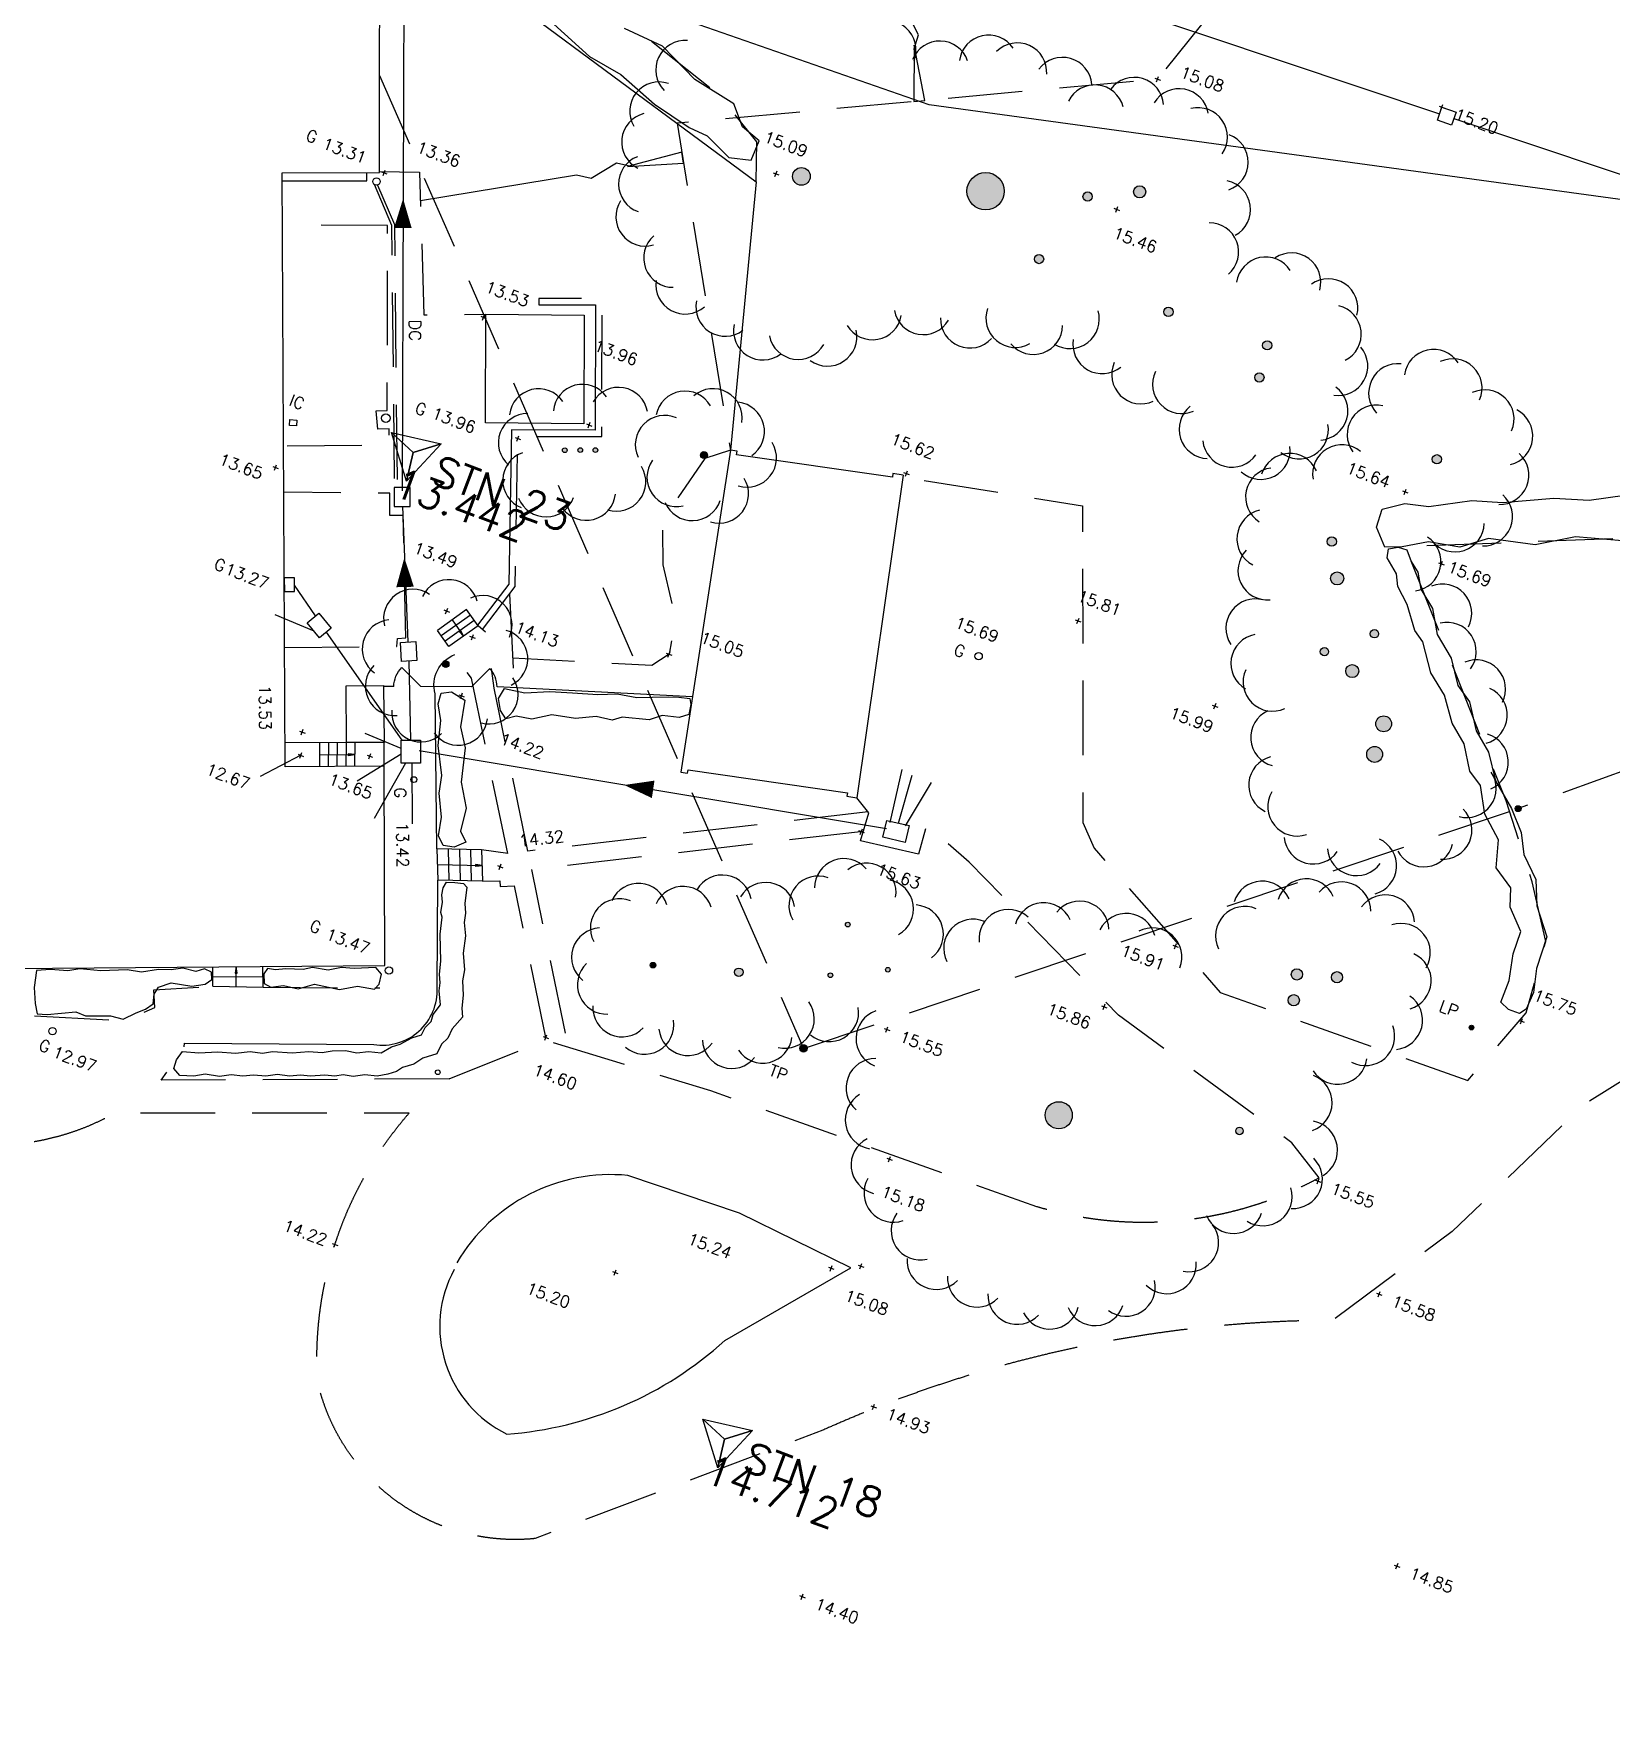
# Model space of a CAD drawing. Header units: millimetres. Extents: x 521005098 to 522149999836, y 174611071 to 175300000107.
# Drawn here: x 521450603 to 521504392, y 174895454 to 174953142 of the extents above; entities that cross this region are included whole.
import ezdxf

# ---------------------------------------------------------------- set-up
doc = ezdxf.new("R2010")
doc.units = ezdxf.units.MM
doc.header["$LTSCALE"] = 200
doc.linetypes.add('survey-A$0$DASHED', pattern=[19.05, 12.7, -6.35])
for name, color, linetype in [('0-35TEXT', 3, 'Continuous'), ('survey-A$0$BOUNDARY', 8, 'Continuous'), ('survey-A$0$BT', 8, 'Continuous'), ('survey-A$0$BUILDING', 8, 'Continuous'), ('survey-A$0$CONTROL', 8, 'Continuous'), ('survey-A$0$DETAIL', 8, 'Continuous'), ('survey-A$0$FOUL', 8, 'Continuous'), ('survey-A$0$LEVEL', 8, 'Continuous'), ('survey-A$0$SERVICE', 8, 'Continuous'), ('survey-A$0$STAIRS', 8, 'Continuous'), ('survey-A$0$STORM', 8, 'Continuous'), ('survey-A$0$TEXT_SERVICE', 8, 'Continuous'), ('survey-A$0$VEGETATION', 8, 'Continuous')]:
    doc.layers.add(name, color=color, linetype=linetype)
doc.styles.add('survey-A$0$ROMANS', font='Romans.shx')

# ---------------------------------------------------------------- blocks, each defined once
blk = doc.blocks.new('survey-A')
at = {"layer": 'survey-A$0$SERVICE', "linetype": 'Continuous'}
h = blk.add_hatch(color=256, dxfattribs=at)
edge = h.paths.add_edge_path()
edge.add_arc((521501218, 174926714), 100, -20.42304, 339.57696)
h = blk.add_hatch(color=256, dxfattribs=at)
edge = h.paths.add_edge_path()
edge.add_arc((521499629, 174919246), 80, -20.42304, 339.57696)
h = blk.add_hatch(color=256, dxfattribs=at)
edge = h.paths.add_edge_path()
edge.add_arc((521476848, 174918538), 125, -20.42304, 339.57696)
at = {"layer": 'survey-A$0$VEGETATION', "linetype": 'Continuous'}
h = blk.add_hatch(color=256, dxfattribs=at)
edge = h.paths.add_edge_path()
edge.add_arc((521476778, 174948280), 302, -20.42304, 339.57696)
edge = h.paths.add_edge_path()
edge.add_arc((521483060, 174947774), 637, -20.42304, 339.57696)
edge = h.paths.add_edge_path()
edge.add_arc((521486539, 174947591), 159, -20.42304, 339.57696)
edge = h.paths.add_edge_path()
edge.add_arc((521488314, 174947751), 207, -20.42304, 339.57696)
edge = h.paths.add_edge_path()
edge.add_arc((521484881, 174945461), 159, -20.42304, 339.57696)
edge = h.paths.add_edge_path()
edge.add_arc((521489293, 174943657), 159, -20.42304, 339.57696)
edge = h.paths.add_edge_path(flags=16)
edge.add_arc((521492663, 174942517), 159, -20.42304, 339.57696)
edge = h.paths.add_edge_path()
edge.add_arc((521492395, 174941423), 159, -20.42304, 339.57696)
h.paths.add_polyline_path([(521491979, 174942078), (521496352, 174940450), (521497050, 174942324), (521492677, 174943952)], flags=9)
h = blk.add_hatch(color=256, dxfattribs=at)
edge = h.paths.add_edge_path()
edge.add_arc((521468709, 174938940), 79.6, -20.42304, 339.57696)
edge = h.paths.add_edge_path()
edge.add_arc((521469237, 174938944), 79.6, -20.42304, 339.57696)
edge = h.paths.add_edge_path()
edge.add_arc((521469753, 174938943), 79.6, -20.42304, 339.57696)
h = blk.add_hatch(color=256, dxfattribs=at)
edge = h.paths.add_edge_path()
edge.add_arc((521473454, 174938775), 120, -20.42304, 339.57696)
h = blk.add_hatch(color=256, dxfattribs=at)
edge = h.paths.add_edge_path()
edge.add_arc((521494863, 174935823), 159, -20.42304, 339.57696)
edge = h.paths.add_edge_path()
edge.add_arc((521495049, 174934566), 223, -20.42304, 339.57696)
edge = h.paths.add_edge_path()
edge.add_arc((521498451, 174938630), 159, -20.42304, 339.57696)
edge = h.paths.add_edge_path()
edge.add_arc((521494613, 174932068), 143, -20.42304, 339.57696)
edge = h.paths.add_edge_path()
edge.add_arc((521496317, 174932678), 143, -20.42304, 339.57696)
edge = h.paths.add_edge_path()
edge.add_arc((521495563, 174931407), 223, -20.42304, 339.57696)
edge = h.paths.add_edge_path()
edge.add_arc((521496634, 174929607), 271, -20.42304, 339.57696)
edge = h.paths.add_edge_path()
edge.add_arc((521496326, 174928565), 271, -20.42304, 339.57696)
h = blk.add_hatch(color=256, dxfattribs=at)
edge = h.paths.add_edge_path()
edge.add_arc((521464648, 174931641), 111, -20.42304, 339.57696)
h = blk.add_hatch(color=256, dxfattribs=at)
edge = h.paths.add_edge_path()
edge.add_arc((521474645, 174921133), 143, -20.42304, 339.57696)
edge = h.paths.add_edge_path()
edge.add_arc((521477767, 174921030), 79.6, -20.42304, 339.57696)
edge = h.paths.add_edge_path()
edge.add_arc((521478359, 174922759), 79.6, -20.42304, 339.57696)
edge = h.paths.add_edge_path()
edge.add_arc((521479725, 174921220), 79.6, -20.42304, 339.57696)
h = blk.add_hatch(color=256, dxfattribs=at)
edge = h.paths.add_edge_path()
edge.add_arc((521471718, 174921376), 95.5, -20.42304, 339.57696)
h = blk.add_hatch(color=256, dxfattribs=at)
edge = h.paths.add_edge_path()
edge.add_arc((521493673, 174921060), 191, -20.42304, 339.57696)
edge = h.paths.add_edge_path()
edge.add_arc((521495043, 174920965), 191, -20.42304, 339.57696)
edge = h.paths.add_edge_path()
edge.add_arc((521493568, 174920179), 191, -20.42304, 339.57696)
h = blk.add_hatch(color=256, dxfattribs=at)
edge = h.paths.add_edge_path()
edge.add_arc((521485555, 174916258), 462, -20.42304, 339.57696)
edge = h.paths.add_edge_path()
edge.add_arc((521491717, 174915721), 127, -20.42304, 339.57696)
at = {"layer": 'survey-A$0$BOUNDARY', "linetype": 'Continuous', "flags": 128}
for points in [[(521462443, 174957560), (521475234, 174948097), (521474359, 174938939)], [(521462880, 174930878), (521462530, 174930878)], [(521465530, 174930874), (521463800, 174930876)], [(521473062, 174930526), (521466400, 174930872)]]:
    blk.add_lwpolyline(points, dxfattribs=at)
for points in [[(521462880, 174930878, -0.198912), (521463151, 174931528), (521463800, 174930876)], [(521466400, 174930872, 0.198912), (521466147, 174931488), (521465530, 174930874)]]:
    blk.add_lwpolyline(points, format="xyb", dxfattribs=at)
at = {"layer": 'survey-A$0$BT', "linetype": 'Continuous', "flags": 128}
blk.add_lwpolyline([(521569564, 174944062), (521561446, 174947085), (521559615, 174942167), (521544534, 174942039), (521481137, 174950724), (521462309, 174957283)], dxfattribs=at)
at = {"layer": 'survey-A$0$BUILDING', "linetype": 'Continuous'}
blk.add_line((521480248, 174938091), (521478663, 174927085), dxfattribs=at)
at = {"layer": 'survey-A$0$BUILDING', "linetype": 'Continuous', "flags": 128}
for points in [[(521462390, 174948417), (521462407, 174958267), (521454999, 174958205), (521455011, 174955165), (521441081, 174955045), (521441120, 174948250), (521441672, 174948249), (521441832, 174927969), (521441250, 174927978), (521441313, 174921193), (521462575, 174921362), (521462547, 174928158), (521459179, 174928140), (521459069, 174948399), (521462390, 174948417)], [(521480248, 174938091), (521479901, 174938140), (521479884, 174938022), (521474569, 174938787), (521474586, 174938906), (521474359, 174938939), (521472666, 174927956), (521472894, 174927923), (521472911, 174928042), (521478345, 174927259), (521478328, 174927141), (521478663, 174927085)]]:
    blk.add_lwpolyline(points, dxfattribs=at)
at = {"layer": 'survey-A$0$CONTROL', "linetype": 'Continuous'}
for p, q in [((521462800, 174939541), (521464489, 174939156)), ((521462800, 174939541), (521463533, 174938861)), ((521463311, 174937886), (521462800, 174939541)), ((521463533, 174938861), (521462800, 174939541)), ((521464489, 174939156), (521463311, 174937886)), ((521463533, 174938861), (521463311, 174937886)), ((521463311, 174937886), (521463533, 174938861)), ((521464489, 174939156), (521463533, 174938861)), ((521463533, 174938861), (521464489, 174939156)), ((521473418, 174905889), (521475106, 174905504)), ((521473418, 174905889), (521474151, 174905209)), ((521473929, 174904234), (521473418, 174905889)), ((521474151, 174905209), (521473418, 174905889)), ((521475106, 174905504), (521473929, 174904234)), ((521474151, 174905209), (521473929, 174904234)), ((521473929, 174904234), (521474151, 174905209)), ((521475106, 174905504), (521474151, 174905209)), ((521474151, 174905209), (521475106, 174905504))]:
    blk.add_line(p, q, dxfattribs=at)
at = {"layer": 'survey-A$0$DETAIL', "linetype": 'survey-A$0$DASHED'}
for p, q in [((521466829, 174934044), (521466987, 174930841)), ((521479054, 174926603), (521467452, 174925266)), ((521478892, 174925940), (521467582, 174924636)), ((521466764, 174925186), (521465874, 174925306)), ((521458419, 174920625), (521462406, 174920598))]:
    blk.add_line(p, q, dxfattribs=at)
at = {"layer": 'survey-A$0$DETAIL', "linetype": 'Continuous'}
for p, q in [((521465755, 174932947), (521465361, 174933502)), ((521464759, 174932243), (521464367, 174932795)), ((521461264, 174928965), (521459175, 174928954)), ((521462547, 174928158), (521462544, 174928975)), ((521465874, 174925306), (521464351, 174925345)), ((521465898, 174924238), (521464375, 174924277)), ((521465898, 174924238), (521466497, 174924256)), ((521466497, 174924256), (521466511, 174924056)), ((521466511, 174924056), (521466993, 174924079))]:
    blk.add_line(p, q, dxfattribs=at)
at = {"layer": 'survey-A$0$DETAIL', "linetype": 'survey-A$0$DASHED', "flags": 128}
for points in [[(521526425, 175045974), (521518060, 175021554), (521510181, 175000649), (521502343, 174979727), (521495117, 174959311), (521488924, 174951594), (521472539, 174950091), (521474359, 174938939)], [(521475234, 174948097), (521475256, 174949458), (521473950, 174951071), (521464524, 174958551), (521463099, 174958707), (521462050, 174958958), (521457698, 174958903)], [(521480966, 174937911), (521486366, 174937041), (521486380, 174926245), (521486759, 174925363), (521491061, 174920443), (521499507, 174917442), (521501498, 174919755), (521502161, 174922179), (521501703, 174924218), (521500812, 174926981), (521497376, 174935658), (521518280, 174936470), (521523978, 174936798), (521537068, 174937280), (521554246, 174937183), (521555257, 174937088), (521557739, 174937750), (521559641, 174940192), (521558773, 174942358), (521561576, 174949904)], [(521462390, 174948442), (521463757, 174948420), (521463900, 174943553), (521466018, 174943575)], [(521459245, 174939086), (521462718, 174939118), (521462715, 174939664), (521462335, 174939662), (521462274, 174940279), (521462654, 174940297), (521462668, 174946605), (521459139, 174946613)], [(521465903, 174932826), (521467019, 174934295), (521467105, 174939414), (521469970, 174939405), (521469983, 174944114), (521467820, 174944120)], [(521474359, 174938939), (521473487, 174938659), (521472035, 174936538), (521472056, 174935031), (521472361, 174933687), (521472384, 174932605), (521472263, 174931980), (521471679, 174931599), (521466937, 174931845)], [(521459157, 174932207), (521462976, 174932244), (521463002, 174932518), (521463283, 174932537), (521463200, 174936712), (521462743, 174936714), (521462739, 174937471), (521459128, 174937505)], [(521467452, 174925266), (521466303, 174930821), (521466033, 174932720), (521465755, 174932947)], [(521466764, 174925186), (521465528, 174931161), (521464759, 174932243)], [(521468738, 174919051), (521467582, 174924636)], [(521468062, 174918911), (521466993, 174924079)], [(521450626, 174919650), (521453695, 174919483), (521454734, 174919936), (521454696, 174920536), (521456709, 174920660)], [(521464763, 174917498), (521454940, 174917454), (521455733, 174918592)]]:
    blk.add_lwpolyline(points, dxfattribs=at)
at = {"layer": 'survey-A$0$DETAIL', "flags": 128}
for points in [[(521480626, 174952596), (521480623, 174952627), (521480770, 174953112), (521480304, 174954013), (521480451, 174954498), (521479693, 174962752)], [(521470998, 174948624), (521470968, 174948619), (521470474, 174948732), (521469608, 174948203), (521469114, 174948316), (521463786, 174947446)]]:
    blk.add_lwpolyline(points, dxfattribs=at)
for points in [[(521480627, 174952750), (521480612, 174950831), (521480992, 174950866)], [(521470845, 174948614), (521472760, 174948734), (521472699, 174949111)]]:
    blk.add_lwpolyline(points, close=True, dxfattribs=at)
at = {"layer": 'survey-A$0$DETAIL', "linetype": 'Continuous', "flags": 128}
for points in [[(521459071, 174948132), (521461962, 174948129), (521461961, 174948415)], [(521467820, 174944120), (521467819, 174943900), (521469762, 174943895), (521469750, 174939625), (521466889, 174939635), (521466801, 174934370), (521465738, 174932972)], [(521481007, 174926029), (521480771, 174925164), (521478798, 174925621), (521479079, 174926572), (521478663, 174927085)]]:
    blk.add_lwpolyline(points, dxfattribs=at)
for points in [[(521466008, 174939874), (521466018, 174943575), (521469365, 174943546), (521469355, 174939844)], [(521461264, 174928965), (521461250, 174930905), (521462530, 174930915), (521462544, 174928975)]]:
    blk.add_lwpolyline(points, close=True, dxfattribs=at)
for points in [[(521464351, 174925345), (521464292, 174930635, -0.390458), (521464957, 174931968)], [(521455733, 174918592), (521455737, 174918713), (521462199, 174918672, 0.476211), (521464355, 174920605), (521464375, 174924277)], [(521464937, 174910992, 0.425972), (521466732, 174905382, 0.168151), (521474166, 174908575), (521478458, 174911051), (521474662, 174912918), (521470859, 174914204, 0.290664), (521465024, 174911226)]]:
    blk.add_lwpolyline(points, format="xyb", dxfattribs=at)
at = {"layer": 'survey-A$0$DETAIL', "linetype": 'survey-A$0$DASHED', "flags": 128}
for points in [[(521548310, 174929561), (521539204, 174930463), (521531847, 174930833), (521526609, 174929509, 0.291607), (521522977, 174926237), (521522117, 174919620), (521521058, 174918277), (521515641, 174916731), (521508684, 174916596), (521507845, 174919355), (521503479, 174916629), (521498969, 174912292), (521494892, 174909260, 0.105156), (521477511, 174905516), (521467698, 174901819, -0.379026), (521460276, 174907190, -0.196114), (521463405, 174916335, -0.196114)], [(521464763, 174917498), (521468064, 174918816), (521473677, 174917097), (521484800, 174913148, 0.199665), (521494430, 174914124), (521493506, 174915320), (521487586, 174919674), (521482495, 174924894), (521481110, 174926090), (521481007, 174926029)], [(521380766, 174879144), (521387334, 174897094), (521390386, 174905477), (521392410, 174911187, -0.178501), (521394051, 174912723, -0.118015), (521397225, 174912355, 0.092724), (521417508, 174916768, -0.18539), (521428659, 174919520), (521442420, 174918512, 0.368926), (521453377, 174916339), (521463405, 174916335)]]:
    blk.add_lwpolyline(points, format="xyb", dxfattribs=at)
at = {"layer": 'survey-A$0$FOUL', "linetype": 'Continuous', "flags": 128}
for points in [[(521469131, 174960274), (521498538, 174950408)], [(521463228, 174957935), (521463163, 174937554)], [(521499025, 174950253), (521528363, 174940430)], [(521463170, 174937018), (521463351, 174932399)], [(521460207, 174933293), (521459496, 174934332)], [(521460157, 174932768), (521458836, 174933321)], [(521463166, 174929054), (521460579, 174932731)], [(521463392, 174931750), (521463443, 174929052)], [(521463130, 174928770), (521461896, 174929281)], [(521463129, 174928577), (521461627, 174927648)], [(521463281, 174928263), (521462210, 174926376)], [(521463495, 174928262), (521463501, 174926197)]]:
    blk.add_lwpolyline(points, dxfattribs=at)
at = {"layer": 'survey-A$0$FOUL', "flags": 128}
for points in [[(521463195, 174947521, 0, 600, 0), (521463187, 174946521, 600, 600, 0)], [(521463238, 174935274, 0, 600, 0), (521463263, 174934275, 600, 600, 0)]]:
    blk.add_lwpolyline(points, format="xyseb", dxfattribs=at)
at = {"layer": 'survey-A$0$LEVEL', "flags": 128}
for points in [[(521488830, 174951629), (521489018, 174951559)], [(521488889, 174951500), (521488959, 174951687)], [(521498527, 174950678), (521498714, 174950608)], [(521498586, 174950549), (521498655, 174950737)], [(521462512, 174948308), (521462582, 174948495)], [(521475876, 174948277), (521475946, 174948464)], [(521462453, 174948437), (521462641, 174948367)], [(521475818, 174948405), (521476005, 174948335)], [(521487436, 174947191), (521487624, 174947121)], [(521487495, 174947062), (521487565, 174947250)], [(521465845, 174943507), (521466032, 174943437)], [(521465903, 174943379), (521465973, 174943566)], [(521469447, 174939835), (521469634, 174939765)], [(521469506, 174939706), (521469575, 174939894)], [(521467016, 174939375), (521467203, 174939305)], [(521467075, 174939246), (521467145, 174939433)], [(521458753, 174938387), (521458940, 174938317)], [(521458812, 174938258), (521458881, 174938446)], [(521480264, 174938182), (521480452, 174938112)], [(521480323, 174938053), (521480393, 174938240)], [(521497272, 174937552), (521497460, 174937482)], [(521497331, 174937424), (521497401, 174937611)], [(521498509, 174935102), (521498696, 174935033)], [(521498567, 174934974), (521498637, 174935161)], [(521464587, 174933490), (521464774, 174933420)], [(521464645, 174933361), (521464715, 174933548)], [(521486117, 174933157), (521486304, 174933087)], [(521486176, 174933028), (521486245, 174933215)], [(521465464, 174932600), (521465652, 174932530)], [(521465523, 174932471), (521465593, 174932659)], [(521472169, 174932015), (521472356, 174931945)], [(521472228, 174931886), (521472298, 174932074)], [(521465093, 174930601), (521465281, 174930532)], [(521465152, 174930473), (521465222, 174930660)], [(521490788, 174930249), (521490976, 174930180)], [(521490847, 174930121), (521490917, 174930308)], [(521459663, 174929362), (521459851, 174929292)], [(521459722, 174929233), (521459792, 174929421)], [(521459612, 174928568), (521459799, 174928498)], [(521459671, 174928439), (521459740, 174928627)], [(521461965, 174928536), (521462152, 174928467)], [(521462024, 174928408), (521462094, 174928595)], [(521478727, 174925967), (521478915, 174925897)], [(521478786, 174925838), (521478856, 174926025)], [(521466470, 174924643), (521466540, 174924830)], [(521466411, 174924771), (521466599, 174924701)], [(521489442, 174922062), (521489629, 174921992)], [(521489501, 174921933), (521489570, 174922120)], [(521487006, 174919994), (521487194, 174919924)], [(521487065, 174919866), (521487135, 174920053)], [(521479600, 174919214), (521479788, 174919145)], [(521479659, 174919086), (521479729, 174919273)], [(521501242, 174919504), (521501429, 174919434)], [(521501300, 174919375), (521501370, 174919562)], [(521467969, 174918946), (521468156, 174918876)], [(521468027, 174918818), (521468097, 174919005)], [(521479690, 174914796), (521479877, 174914726)], [(521479748, 174914667), (521479818, 174914855)], [(521494308, 174914041), (521494496, 174913971)], [(521494367, 174913913), (521494437, 174914100)], [(521460777, 174911884), (521460965, 174911814)], [(521460836, 174911756), (521460906, 174911943)], [(521470393, 174910798), (521470463, 174910986)], [(521477698, 174911072), (521477885, 174911002)], [(521477757, 174910943), (521477827, 174911131)], [(521478715, 174911144), (521478902, 174911074)], [(521478773, 174911015), (521478843, 174911202)], [(521470335, 174910927), (521470522, 174910857)], [(521496385, 174910190), (521496572, 174910120)], [(521496443, 174910062), (521496513, 174910249)], [(521479148, 174906348), (521479335, 174906278)], [(521479206, 174906219), (521479276, 174906406)], [(521496995, 174900915), (521497182, 174900845)], [(521497053, 174900786), (521497123, 174900974)], [(521476714, 174899872), (521476901, 174899802)], [(521476772, 174899743), (521476842, 174899931)]]:
    blk.add_lwpolyline(points, dxfattribs=at)
at = {"layer": 'survey-A$0$LEVEL', "linetype": 'Continuous', "flags": 128}
blk.add_lwpolyline([(521459705, 174928533), (521458322, 174927813)], dxfattribs=at)
at = {"layer": 'survey-A$0$SERVICE', "linetype": 'survey-A$0$DASHED'}
for p, q in [((521462396, 174951717), (521476848, 174918538)), ((521533835, 174938368), (521501218, 174926714)), ((521476848, 174918538), (521501218, 174926714))]:
    blk.add_line(p, q, dxfattribs=at)
at = {"layer": 'survey-A$0$SERVICE', "linetype": 'Continuous', "flags": 128}
for points in [[(521498620, 174950643), (521499102, 174950475), (521498948, 174950031), (521498466, 174950199)], [(521459330, 174939982), (521459570, 174939966), (521459556, 174939767), (521459317, 174939783)], [(521463432, 174937669), (521462892, 174937666), (521462896, 174937016), (521463436, 174937019)], [(521459497, 174934122), (521459494, 174934592), (521459144, 174934590), (521459147, 174934120)], [(521460346, 174932538), (521459919, 174933055), (521460320, 174933386), (521460747, 174932870)], [(521463632, 174932413), (521463665, 174931764), (521463145, 174931738), (521463112, 174932387)], [(521463128, 174928264), (521463132, 174929054), (521463792, 174929050), (521463788, 174928260)], [(521480318, 174925565), (521479557, 174925738), (521479688, 174926313), (521480448, 174926140)]]:
    blk.add_lwpolyline(points, close=True, dxfattribs=at)
at = {"layer": 'survey-A$0$SERVICE', "linetype": 'survey-A$0$DASHED', "flags": 128}
for points in [[(521462207, 174948012), (521462804, 174946618), (521462892, 174937666)], [(521462319, 174947984), (521462904, 174946640), (521462992, 174937667)]]:
    blk.add_lwpolyline(points, dxfattribs=at)
at = {"layer": 'survey-A$0$SERVICE', "linetype": 'Continuous'}
for centre, radius in [((521462290, 174948106), 125), ((521462605, 174940033), 150), ((521482822, 174931915), 125), ((521463563, 174927705), 100), ((521501218, 174926714), 100), ((521462713, 174921192), 125), ((521451238, 174919126), 125), ((521499629, 174919246), 80), ((521476848, 174918538), 125), ((521464379, 174917723), 80)]:
    blk.add_circle(centre, radius, dxfattribs=at)
at = {"layer": 'survey-A$0$STAIRS', "linetype": 'Continuous'}
for p, q in [((521465361, 174933502), (521464367, 174932795)), ((521465492, 174933318), (521464497, 174932611)), ((521465623, 174933134), (521464628, 174932427)), ((521465753, 174932950), (521464759, 174932243)), ((521460349, 174928961), (521460341, 174928146)), ((521460649, 174928963), (521460641, 174928148)), ((521460949, 174928964), (521460941, 174928149)), ((521461249, 174928966), (521461241, 174928151)), ((521461549, 174928968), (521461541, 174928152)), ((521464351, 174925345), (521464375, 174924277)), ((521464732, 174925335), (521464756, 174924268)), ((521465113, 174925325), (521465136, 174924258)), ((521465493, 174925316), (521465517, 174924248)), ((521465874, 174925306), (521465898, 174924238)), ((521456709, 174920660), (521456704, 174921315)), ((521456706, 174920988), (521458416, 174920977)), ((521458419, 174920625), (521458413, 174921329))]:
    blk.add_line(p, q, dxfattribs=at)
at = {"layer": 'survey-A$0$STAIRS', "linetype": 'survey-A$0$DASHED'}
blk.add_line((521456709, 174920660), (521458419, 174920625), dxfattribs=at)
at = {"layer": 'survey-A$0$STAIRS', "flags": 128}
for points in [[(521464864, 174933149), (521465256, 174932596)], [(521465112, 174932764), (521465110, 174932752)], [(521465124, 174932772), (521465119, 174932743)], [(521465135, 174932780), (521465127, 174932734)], [(521465147, 174932789), (521465136, 174932725)], [(521465157, 174932787), (521465145, 174932716)], [(521465164, 174932772), (521465153, 174932706)], [(521465172, 174932758), (521465162, 174932697)], [(521465180, 174932743), (521465170, 174932688)], [(521465187, 174932728), (521465179, 174932679)], [(521465195, 174932714), (521465187, 174932670)], [(521465203, 174932699), (521465196, 174932661)], [(521465210, 174932684), (521465205, 174932651)], [(521465218, 174932670), (521465213, 174932642)], [(521465226, 174932655), (521465222, 174932633)], [(521465233, 174932640), (521465230, 174932624)], [(521465241, 174932626), (521465239, 174932615)], [(521460345, 174928550), (521461545, 174928560)], [(521461325, 174928580), (521461371, 174928535)], [(521461325, 174928566), (521461359, 174928533)], [(521461325, 174928552), (521461346, 174928531)], [(521461325, 174928538), (521461334, 174928529)], [(521461332, 174928587), (521461384, 174928536)], [(521461348, 174928585), (521461396, 174928538)], [(521461365, 174928583), (521461408, 174928540)], [(521461381, 174928581), (521461421, 174928542)], [(521461398, 174928579), (521461433, 174928544)], [(521461414, 174928577), (521461446, 174928546)], [(521461430, 174928575), (521461458, 174928547)], [(521461447, 174928573), (521461471, 174928549)], [(521461463, 174928570), (521461483, 174928551)], [(521461480, 174928568), (521461495, 174928553)], [(521461496, 174928566), (521461508, 174928555)], [(521461512, 174928564), (521461520, 174928556)], [(521464363, 174924811), (521465886, 174924772)], [(521465665, 174924757), (521465674, 174924749)], [(521465666, 174924786), (521465699, 174924751)], [(521465666, 174924771), (521465686, 174924750)], [(521465667, 174924800), (521465711, 174924753)], [(521465674, 174924807), (521465724, 174924754)], [(521465690, 174924804), (521465736, 174924755)], [(521465706, 174924801), (521465749, 174924757)], [(521465723, 174924799), (521465761, 174924758)], [(521465739, 174924796), (521465774, 174924760)], [(521465755, 174924793), (521465786, 174924761)], [(521465772, 174924791), (521465799, 174924762)], [(521465788, 174924788), (521465811, 174924764)], [(521465804, 174924785), (521465824, 174924765)], [(521465821, 174924783), (521465836, 174924766)], [(521465837, 174924780), (521465849, 174924768)], [(521465853, 174924777), (521465861, 174924769)], [(521457474, 174921108), (521457525, 174921160)], [(521457477, 174921125), (521457523, 174921172)], [(521457479, 174921141), (521457522, 174921185)], [(521457481, 174921157), (521457520, 174921197)], [(521457482, 174921101), (521457527, 174921147)], [(521457483, 174921174), (521457518, 174921210)], [(521457485, 174921190), (521457516, 174921222)], [(521457487, 174921207), (521457514, 174921234)], [(521457489, 174921223), (521457513, 174921247)], [(521457491, 174921239), (521457511, 174921259)], [(521457493, 174921256), (521457509, 174921272)], [(521457495, 174921272), (521457507, 174921284)], [(521457496, 174921101), (521457529, 174921135)], [(521457498, 174921289), (521457505, 174921297)], [(521457508, 174920644), (521457502, 174921321)], [(521457510, 174921101), (521457531, 174921123)], [(521457524, 174921102), (521457532, 174921110)]]:
    blk.add_lwpolyline(points, dxfattribs=at)
for points in [[(521465256, 174932596), (521465153, 174932793), (521465104, 174932758)], [(521461545, 174928560), (521461325, 174928588), (521461325, 174928528)], [(521465886, 174924772), (521465667, 174924808), (521465665, 174924748)], [(521457502, 174921321), (521457474, 174921101), (521457534, 174921102)]]:
    blk.add_lwpolyline(points, close=True, dxfattribs=at)
at = {"layer": 'survey-A$0$STORM', "linetype": 'Continuous', "flags": 128}
for points in [[(521479685, 174926027), (521463739, 174928687)], [(521479804, 174926247), (521480213, 174928054)], [(521480094, 174926214), (521480553, 174927852)], [(521480326, 174926128), (521481215, 174927605)]]:
    blk.add_lwpolyline(points, dxfattribs=at)
at = {"layer": 'survey-A$0$STORM', "flags": 128}
blk.add_lwpolyline([(521470734, 174927520, 0, 600, 0), (521471723, 174927373, 600, 600, 0)], format="xyseb", dxfattribs=at)
at = {"layer": 'survey-A$0$VEGETATION', "linetype": 'Continuous', "flags": 128}
for points in [[(521474307, 174948929), (521475070, 174948838), (521475336, 174949488), (521474765, 174949966), (521474477, 174950749), (521473145, 174951583), (521472045, 174952717), (521470748, 174953320)], [(521468340, 174953469), (521469548, 174952367), (521470623, 174951750), (521471770, 174950743), (521472945, 174949943), (521473566, 174949664), (521474307, 174948929)], [(521504779, 174935853), (521503179, 174935991), (521501801, 174935709), (521500209, 174935923), (521499226, 174935633), (521498158, 174935812), (521497262, 174935649), (521496677, 174935628), (521496394, 174936310), (521496587, 174936934), (521497354, 174937126), (521498171, 174937021), (521499641, 174937229), (521500688, 174937157), (521502434, 174937302), (521503641, 174937231), (521504862, 174937412)], [(521496751, 174935269), (521496802, 174935576), (521497129, 174935634), (521497422, 174935545), (521497568, 174935144), (521497802, 174934784), (521497900, 174934200), (521498295, 174933537), (521498462, 174932655), (521498939, 174931846), (521499160, 174930912), (521499565, 174930361), (521499789, 174929366), (521500204, 174928643), (521500451, 174927668), (521500993, 174926719), (521501324, 174925905), (521501410, 174925148), (521501821, 174924300), (521501856, 174923404), (521502197, 174922341), (521501847, 174921261), (521501742, 174920440), (521501488, 174919871), (521501265, 174919723), (521500895, 174919861), (521500632, 174920116), (521500917, 174920852), (521501054, 174921758), (521501307, 174922525), (521500952, 174923351), (521500965, 174924009), (521500474, 174924697), (521500545, 174925649), (521500082, 174926526), (521499941, 174927504), (521499573, 174927995), (521499384, 174928928), (521498971, 174929628), (521498705, 174930580), (521498244, 174931351), (521497975, 174932408), (521497692, 174932794), (521497433, 174933680), (521497114, 174934293), (521497076, 174934728), (521496751, 174935269)], [(521464390, 174930285), (521464499, 174930656), (521464846, 174930704), (521465295, 174930419), (521465155, 174929505), (521465312, 174928787), (521465170, 174927614), (521465349, 174926734), (521465151, 174925948), (521465340, 174925571), (521464936, 174925404), (521464557, 174925462), (521464408, 174925789), (521464503, 174926425), (521464430, 174927242), (521464514, 174927847), (521464388, 174928871), (521464480, 174929721), (521464390, 174930285)], [(521471686, 174930522), (521472243, 174930530), (521472597, 174930521), (521472971, 174930466), (521473008, 174930264), (521472938, 174929924), (521472609, 174929822), (521472032, 174929886), (521471584, 174929743), (521470668, 174929831), (521470322, 174929734), (521469777, 174929862), (521469073, 174929786), (521468264, 174929909), (521467582, 174929769), (521467056, 174929870), (521466702, 174929777), (521466517, 174930062), (521466445, 174930474), (521466657, 174930817), (521467343, 174930665), (521468197, 174930713), (521468967, 174930661), (521469839, 174930609), (521470495, 174930628), (521471161, 174930501), (521471686, 174930522)], [(521464517, 174923780), (521464556, 174924019), (521464672, 174924202), (521464959, 174924201), (521465259, 174924160), (521465366, 174924038), (521465297, 174923481), (521465323, 174923154), (521465280, 174922835), (521465322, 174922375), (521465244, 174921786), (521465286, 174921212), (521465224, 174920836), (521465245, 174920348), (521465197, 174919911), (521465221, 174919597), (521464866, 174919206), (521464724, 174918885), (521464508, 174918678), (521464347, 174918350), (521463871, 174918200), (521463564, 174917994), (521463175, 174917889), (521462967, 174917744), (521462677, 174917661), (521462308, 174917586), (521461888, 174917637), (521461498, 174917576), (521461150, 174917638), (521460872, 174917595), (521460529, 174917621), (521460037, 174917589), (521459697, 174917625), (521459316, 174917587), (521458907, 174917643), (521458511, 174917593), (521458098, 174917628), (521457731, 174917591), (521457335, 174917632), (521456934, 174917584), (521456448, 174917654), (521456055, 174917585), (521455586, 174917618), (521455382, 174917853), (521455472, 174918143), (521455678, 174918428), (521456227, 174918382), (521456878, 174918416), (521457478, 174918373), (521457981, 174918427), (521458401, 174918379), (521458744, 174918430), (521459416, 174918385), (521459978, 174918426), (521460440, 174918395), (521460778, 174918449), (521461233, 174918469), (521461617, 174918388), (521462016, 174918430), (521462448, 174918390), (521462799, 174918589), (521463096, 174918680), (521463488, 174918896), (521463822, 174919001), (521463946, 174919249), (521464156, 174919455), (521464224, 174919695), (521464469, 174920027), (521464421, 174920498), (521464464, 174920772), (521464438, 174921066), (521464484, 174921511), (521464457, 174922438), (521464528, 174923015), (521464485, 174923172), (521464543, 174923524), (521464517, 174923780)], [(521450697, 174921193), (521450618, 174920612), (521450651, 174920064), (521450720, 174919715), (521451059, 174919688), (521452031, 174919787), (521452366, 174919650), (521453212, 174919646), (521453644, 174919535), (521454098, 174919752), (521454406, 174919874), (521454674, 174920061), (521454708, 174920385), (521454849, 174920631), (521455290, 174920778), (521455992, 174920654), (521456441, 174920723), (521456676, 174920885), (521456659, 174921140), (521456426, 174921252), (521456131, 174921162), (521455688, 174921277), (521455290, 174921214), (521454859, 174921225), (521454279, 174921142), (521453783, 174921214), (521452888, 174921187), (521452177, 174921252), (521451765, 174921181), (521451172, 174921228), (521450697, 174921193)], [(521458569, 174921267), (521458448, 174921075), (521458463, 174920746), (521458680, 174920628), (521459111, 174920679), (521459617, 174920566), (521460176, 174920731), (521461031, 174920550), (521461644, 174920657), (521462217, 174920556), (521462382, 174920731), (521462456, 174921065), (521462269, 174921297), (521461532, 174921260), (521461098, 174921297), (521460640, 174921206), (521460100, 174921295), (521459787, 174921224), (521459201, 174921256), (521458848, 174921213), (521458569, 174921267)]]:
    blk.add_lwpolyline(points, dxfattribs=at)
at = {"layer": 'survey-A$0$VEGETATION', "linetype": 'Continuous'}
for centre, radius in [((521476778, 174948280), 302), ((521483060, 174947774), 637), ((521488314, 174947751), 207), ((521486539, 174947591), 159), ((521484881, 174945461), 159), ((521489293, 174943657), 159), ((521492663, 174942517), 159), ((521492395, 174941423), 159), ((521468709, 174938940), 79.6), ((521469237, 174938944), 79.6), ((521469753, 174938943), 79.6), ((521473454, 174938775), 120), ((521498451, 174938630), 159), ((521494863, 174935823), 159), ((521495049, 174934566), 223), ((521496317, 174932678), 143), ((521464648, 174931641), 111), ((521494613, 174932068), 143), ((521495563, 174931407), 223), ((521496634, 174929607), 271), ((521496326, 174928565), 271), ((521478359, 174922759), 79.6), ((521471718, 174921376), 95.5), ((521474645, 174921133), 143), ((521477767, 174921030), 79.6), ((521479725, 174921220), 79.6), ((521493673, 174921060), 191), ((521495043, 174920965), 191), ((521493568, 174920179), 191), ((521485555, 174916258), 462), ((521491717, 174915721), 127)]:
    blk.add_circle(centre, radius, dxfattribs=at)
for centre, start, end in [((521479685, 174952589), 339.09732, 118.36905), ((521483160, 174952103), 33.26707, 172.5388), ((521472811, 174951915), 85.27161, 224.54334), ((521481498, 174951896), 18.95684, 158.22857), ((521484145, 174951833), 355.95241, 135.22413), ((521485684, 174951340), 4.51246, 143.78419), ((521471924, 174950501), 71.49652, 210.76825), ((521486782, 174950401), 14.46776, 153.73949), ((521488129, 174950658), 3.88411, 143.15584), ((521489663, 174950270), 9.39819, 148.66992), ((521471649, 174949452), 104.3929, 243.66463), ((521490309, 174949622), 324.96415, 104.23589), ((521491013, 174948763), 289.93455, 69.20628), ((521471543, 174948018), 111.05673, 250.32846), ((521491094, 174947148), 298.69436, 77.9661), ((521471452, 174946901), 146.98636, 286.25809), ((521472401, 174945496), 131.26562, 270.53735), ((521490687, 174945698), 310.87136, 90.14309), ((521493490, 174944670), 344.42526, 123.69699), ((521492610, 174944531), 32.75502, 172.02675), ((521472815, 174944584), 171.66974, 310.94148), ((521494752, 174943786), 346.32147, 125.5932), ((521474179, 174943826), 168.10549, 307.37722), ((521494869, 174942897), 297.13526, 76.40699), ((521479201, 174943707), 210.6625, 349.93423), ((521480935, 174943881), 190.24031, 329.51204), ((521482521, 174943424), 178.20638, 317.47811), ((521484069, 174943444), 160.51109, 299.78282), ((521485937, 174943406), 237.65101, 16.92274), ((521475463, 174943016), 168.10549, 307.37722), ((521476667, 174943037), 191.46944, 330.74117), ((521477669, 174942807), 233.73258, 13.00431), ((521484686, 174943206), 220.02622, 359.29796), ((521487035, 174942550), 170.16402, 309.43575), ((521495093, 174941809), 260.77372, 40.04545), ((521498332, 174941377), 32.75502, 172.02675), ((521488359, 174941520), 155.50925, 294.78098), ((521489753, 174941188), 154.31253, 293.58427), ((521497122, 174940891), 83.73421, 223.00594), ((521498991, 174941058), 336.20343, 115.47516), ((521467817, 174940035), 34.14189, 173.41362), ((521469315, 174940187), 35.32074, 174.59247), ((521470541, 174940082), 10.32424, 149.59597), ((521473760, 174940038), 351.33022, 130.60195), ((521494414, 174940284), 274.45762, 53.72935), ((521500080, 174940001), 336.20343, 115.47516), ((521472810, 174939956), 29.9958, 169.26753), ((521474520, 174939579), 304.46456, 83.73629), ((521490659, 174939653), 128.32423, 267.59597), ((521496388, 174939478), 77.34487, 216.6166), ((521467445, 174939191), 89.9411, 229.21283), ((521472113, 174939127), 65.89746, 205.1692), ((521493751, 174939643), 231.04091, 10.31265), ((521500721, 174939420), 283.9849, 63.25663), ((521491460, 174939359), 185.76423, 325.03596), ((521467592, 174937909), 108.75088, 248.02261), ((521474929, 174938677), 252.40628, 31.67802), ((521492445, 174938944), 227.93792, 7.20965), ((521493429, 174937832), 24.03138, 163.30311), ((521495210, 174938126), 50.83159, 190.10331), ((521500586, 174938086), 268.83875, 48.11048), ((521470473, 174937861), 252.3192, 31.59094), ((521472512, 174938017), 144.41862, 283.69035), ((521492925, 174937343), 98.07571, 237.34745), ((521473976, 174937454), 252.48479, 31.75652), ((521468066, 174937666), 201.18075, 340.45248), ((521469442, 174937547), 214.91808, 354.18981), ((521473059, 174937537), 202.23608, 341.50781), ((521500029, 174936675), 268.83875, 48.11048), ((521492631, 174935918), 103.27278, 242.54451), ((521499066, 174936472), 218.85293, 358.12466), ((521497585, 174935136), 277.71058, 56.98231), ((521492666, 174934835), 136.17602, 275.44775), ((521463531, 174933198), 55.26403, 194.53576), ((521464761, 174933526), 15.26403, 154.53576), ((521498636, 174933378), 332.40144, 111.67317), ((521465912, 174932986), 335.26403, 114.53576), ((521492254, 174932870), 74.67788, 213.94961), ((521462800, 174932158), 95.26403, 234.53576), ((521498790, 174932071), 323.70258, 102.97431), ((521466448, 174931832), 295.26403, 74.53576), ((521492424, 174931666), 100.56659, 239.83832), ((521499792, 174930790), 333.38886, 112.66059), ((521462909, 174930891), 135.26403, 274.53576), ((521466117, 174930604), 255.26403, 34.53576), ((521492841, 174931038), 155.50922, 294.78095), ((521499849, 174929901), 286.53723, 65.80896), ((521463807, 174929990), 175.26403, 314.53576), ((521493103, 174929143), 114.85811, 254.12984), ((521465073, 174929877), 215.26403, 354.53576), ((521499886, 174928299), 294.02854, 73.30027), ((521493032, 174927515), 104.9675, 244.23923), ((521499472, 174927408), 254.40868, 33.68041), ((521493683, 174926779), 149.54401, 288.81574), ((521498645, 174925985), 265.94802, 45.21975), ((521494235, 174925827), 185.51024, 324.78197), ((521496072, 174924770), 285.89487, 65.1666), ((521498005, 174925730), 207.54096, 346.81269), ((521478225, 174924011), 40.83963, 180.11136), ((521479004, 174923856), 350.48394, 129.75567), ((521495711, 174925429), 184.56487, 323.8366), ((521474082, 174923451), 10.75817, 150.0299), ((521477352, 174923417), 70.39426, 209.66599), ((521479605, 174923297), 299.15231, 78.42404), ((521492490, 174923241), 23.3884, 162.66013), ((521493995, 174923321), 23.42791, 162.69964), ((521471222, 174923163), 15.87802, 155.14975), ((521472740, 174923062), 17.13057, 156.4023), ((521475563, 174923198), 10.37292, 149.64465), ((521495194, 174923217), 359.9411, 139.21283), ((521496693, 174922775), 4.83745, 144.10918), ((521470583, 174922645), 68.31529, 207.58702), ((521480622, 174922431), 306.48528, 85.75701), ((521483836, 174922276), 47.12772, 186.39945), ((521485039, 174922503), 24.99622, 164.26796), ((521486268, 174922559), 2.2931, 141.56483), ((521487857, 174922140), 14.57557, 153.8473), ((521491901, 174922380), 67.09594, 206.36767), ((521469940, 174921645), 92.75825, 232.02998), ((521482630, 174921945), 67.21522, 206.48696), ((521488752, 174921648), 338.58138, 117.85312), ((521497227, 174921801), 328.99145, 108.26318), ((521470138, 174920705), 133.22138, 272.49311), ((521497255, 174920846), 286.72117, 65.9929), ((521496962, 174919498), 276.19862, 55.47035), ((521470665, 174919930), 176.63744, 315.90917), ((521476217, 174919543), 256.43811, 35.70984), ((521477730, 174919769), 229.9677, 9.23944), ((521479642, 174918872), 109.13008, 248.40181), ((521471429, 174919339), 229.82441, 9.09615), ((521472916, 174919293), 185.53733, 324.80906), ((521496010, 174918949), 241.55858, 20.83031), ((521474402, 174918851), 181.75842, 321.03015), ((521475462, 174919034), 213.61638, 352.88811), ((521479302, 174917192), 89.47601, 228.74774), ((521495070, 174918314), 212.8317, 352.10343), ((521493876, 174916684), 289.43732, 68.70905), ((521479273, 174916100), 120.60581, 259.87754), ((521494061, 174915067), 300.2787, 79.55043), ((521479471, 174914564), 117.01524, 256.28697), ((521493546, 174914077), 266.20326, 45.47499), ((521479913, 174913607), 150.50936, 289.78109), ((521492517, 174913486), 237.69782, 16.96955), ((521480839, 174912320), 143.60896, 282.88068), ((521491515, 174913223), 202.68063, 341.95236), ((521490006, 174911917), 258.10103, 37.37276), ((521481378, 174911317), 176.76305, 316.03478), ((521489240, 174911171), 225.46053, 4.73226), ((521482759, 174910714), 176.76305, 316.03478), ((521487846, 174910400), 233.14659, 12.41832), ((521484137, 174910126), 177.5058, 316.77753), ((521485250, 174909963), 206.20257, 345.4743), ((521486793, 174910082), 202.72621, 341.99794)]:
    blk.add_arc(centre, 1000, start, end, dxfattribs=at)
at = {"layer": 'survey-A$0$CONTROL', "style": 'survey-A$0$ROMANS'}
for s, p in [('STN 23', (521464111, 174937836)), ('13.442', (521462774, 174937423)), ('STN 18', (521474729, 174904184)), ('14.712', (521473392, 174903771))]:
    blk.add_text(s, height=1000, rotation=339.57696, dxfattribs=at).set_placement(p)
at = {"layer": 'survey-A$0$LEVEL', "style": 'survey-A$0$ROMANS'}
for s, rotation, p in [('15.08', 339.57696, (521489655, 174951675)), ('15.20', 339.57696, (521499007, 174950239)), ('15.09', 339.57696, (521475451, 174949462)), ('13.31', 339.57696, (521460408, 174949239)), ('13.36', 339.57696, (521463612, 174949114)), ('15.46', 339.57696, (521487367, 174946191)), ('13.53', 339.57696, (521465953, 174944350)), ('13.96', 339.57696, (521469658, 174942352)), ('13.96', 339.57696, (521464132, 174940044)), ('15.62', 339.57696, (521479781, 174939162)), ('13.65', 339.57696, (521456876, 174938468)), ('15.64', 339.57696, (521495318, 174938174)), ('13.49', 339.57696, (521463504, 174935446)), ('13.27', 339.57696, (521457075, 174934733)), ('15.69', 339.57696, (521498769, 174934797)), ('15.81', 339.57696, (521486143, 174933814)), ('14.13', 339.57696, (521466963, 174932745)), ('15.69', 339.57696, (521481968, 174932900)), ('15.05', 339.57696, (521473283, 174932393)), ('13.53', 270.31149, (521458287, 174930934)), ('15.99', 339.57696, (521489285, 174929826)), ('14.22', 339.57696, (521466460, 174928938)), ('12.67', 339.57696, (521456433, 174927896)), ('13.65', 339.57696, (521460613, 174927559)), ('13.42', 270.22907, (521462972, 174926248)), ('14.32', 6.57458, (521467167, 174925410)), ('15.63', 339.57696, (521479304, 174924490)), ('13.47', 339.57696, (521460518, 174922276)), ('15.91', 339.57696, (521487626, 174921715)), ('15.75', 339.57696, (521501695, 174920188)), ('15.86', 339.57696, (521485109, 174919726)), ('15.55', 339.57696, (521480080, 174918776)), ('12.97', 339.57696, (521451202, 174918253)), ('14.60', 339.57696, (521467586, 174917647)), ('15.55', 339.57696, (521494788, 174913602)), ('15.18', 339.57696, (521479453, 174913491)), ('14.22', 339.57696, (521459065, 174912332)), ('15.24', 339.57696, (521472859, 174911883)), ('15.20', 339.57696, (521467357, 174910200)), ('15.08', 339.57696, (521478209, 174909952)), ('15.58', 339.57696, (521496865, 174909751)), ('14.93', 339.57696, (521479628, 174905909)), ('14.85', 339.57696, (521497475, 174900476)), ('14.40', 339.57696, (521477194, 174899433))]:
    blk.add_text(s, height=400, rotation=rotation, dxfattribs=at).set_placement(p)
at = {"layer": 'survey-A$0$TEXT_SERVICE', "linetype": 'Continuous', "style": 'survey-A$0$ROMANS'}
for s, rotation, p in [('G', 339.57696, (521459843, 174949521)), ('DC', 270.5674, (521463398, 174943389)), ('IC', 339.57696, (521459273, 174940481)), ('G', 339.57696, (521463560, 174940223)), ('G', 339.57696, (521456709, 174934900)), ('G', 339.57696, (521481933, 174931976)), ('G', 270.22244, (521462899, 174927434)), ('G', 339.57696, (521459966, 174922563)), ('LP', 339.57696, (521498487, 174919815)), ('G', 339.57696, (521450734, 174918493)), ('TP', 339.57696, (521475627, 174917631))]:
    blk.add_text(s, height=400, rotation=rotation, dxfattribs=at).set_placement(p)

msp = doc.modelspace()

# ---------------------------------------------------------------- block references
at = {"layer": '0-35TEXT'}
msp.add_blockref('survey-A', (0, 0), dxfattribs=at)

doc.saveas('drawing.dxf')
